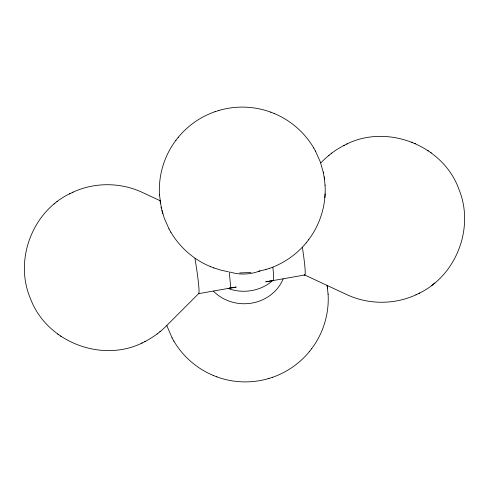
<?xml version="1.0" encoding="UTF-8"?>
<svg xmlns="http://www.w3.org/2000/svg" width="489" height="489" viewBox="0 0 489 489"><rect width="100%" height="100%" fill="white"/><g stroke="black" fill="none" stroke-linecap="round" stroke-linejoin="round"><path stroke-width="0.73" d="M175.997 140.184C164.225 155.728 158.265 175.539 159.487 195.007M308.541 239.867C320.313 224.317 326.273 204.506 325.051 185.044M311.579 348.816C323.351 333.272 329.311 313.461 328.088 293.993M324.849 197.678L325.118 193.803M178.179 137.409C187.819 125.612 200.79 116.602 215.197 111.651M269.341 268.394C283.748 263.443 296.719 254.433 306.358 242.642M272.379 377.349C286.786 372.398 299.757 363.388 309.396 351.591M175.857 140.361L178.326 137.22M306.212 242.831L308.681 239.689M309.25 351.78L311.719 348.639M229.604 287.74L230.093 288.143L230.343 287.685L230.478 284.806L229.28 272.031M265.961 281.798L273.492 280.35L273.693 276.041L272.899 267.349M320.863 162.837C327.648 155.795 335.472 149.695 344.256 145.349M198.772 293.51L165.991 326.285C159.756 332.453 152.592 337.71 144.744 341.628M69.982 193.613C32.28 211.548 14.016 260.16 30.422 298.504C46.724 342.758 104.023 364.232 145.355 341.328M419.018 293.357C456.231 275.607 474.63 227.947 459.104 189.769C443.376 144.75 385.43 122.458 343.645 145.643M272.642 280.619C260.753 291.163 242.96 294.097 228.174 288.449M431.402 285.686L434.855 282.948M54.145 204.023L54.896 203.43M56.889 201.847L57.598 201.291M328.419 155.753L329.17 155.16M331.163 153.583L331.872 153.02M157.128 333.95L157.837 333.394M159.83 331.811L160.581 331.218M72.531 192.385C94.31 182.116 120.575 182.183 142.354 192.434L160.258 200.777M346.799 144.114L347.355 143.845M141.645 343.125L142.201 342.856M304.641 274.959L346.646 294.543C368.425 304.788 394.69 304.855 416.469 294.586M69.377 193.913L73.087 192.116M415.913 294.855L419.623 293.058M259.989 270.845C250.582 274.671 239.867 275.062 230.172 272.08M218.565 110.575C235.557 105.435 254.201 106.034 270.851 112.183M258.436 271.364L265.973 269.476M216.725 376.817C233.375 382.966 252.018 383.565 269.011 378.425M214.977 111.73L218.785 110.502M265.753 269.549L269.561 268.32M268.791 378.498L272.599 377.27M198.632 293.651L236.187 287.037M230.093 288.143L236.004 287.098M265.753 281.86L304.812 274.983M250.991 272.501L239.702 272.923M228.461 271.798L221.095 270.203L213.687 267.862M274.14 113.479C290.631 120.282 304.745 132.617 313.767 148.002M170.771 232.049C179.793 247.434 193.907 259.769 210.398 266.572M173.809 340.998C182.831 356.383 196.945 368.718 213.436 375.521M270.631 112.103L274.353 113.558M210.184 266.493L213.907 267.941M213.222 375.442L216.945 376.897M411.72 142.079L412.294 142.317M414.898 143.411L415.528 143.668M427.686 150.392L428.425 150.912M430.503 152.379L431.286 152.929M57.714 334.042L58.497 334.592M60.575 336.059L61.314 336.585M315.466 151.04L320.277 161.865L323.278 172.324M161.26 207.727L164.261 218.186L169.072 229.011M166.7 325.35L172.11 337.96M313.645 147.788L315.57 151.229M168.968 228.821L170.893 232.263M172.006 337.771L173.931 341.212M161.896 210.478L162.8 213.742M323.217 172.024L324.219 177.403M159.469 194.732L161.321 208.021M323.339 172.629L323.406 172.941M161.132 207.11L161.199 207.422M327.11 285.399L328.107 294.268M324.341 178.228L325.069 185.319M324.152 176.932L324.476 179.157M327.19 285.888L327.514 288.107M160.386 203.112L160.062 200.893M283.174 278.877A41.467 38.173 -1.6 0 1 213.461 291.157M302.373 247.367A41.467 2.561 80 0 1 304.213 274.408M194.964 258.406A41.467 2.561 80 0 1 198.259 293.437"/></g></svg>
